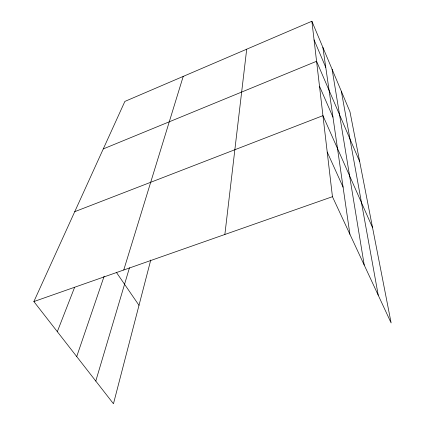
<?xml version="1.0" encoding="UTF-8"?>
<svg xmlns="http://www.w3.org/2000/svg" width="425" height="425" viewBox="0 0 425 425"><rect width="100%" height="100%" fill="white"/><g stroke="black" fill="none" stroke-linecap="round" stroke-linejoin="round"><path stroke-width="0.64" d="M224.867 234.478L246.702 49.188M150.748 260.047L113.464 403.75L33.873 301.564L124.87 101.421L311.881 21.25L349.972 111.775L391.127 322.957L332.446 196.695L311.881 21.25M95.784 381.055L129.476 267.734M123.755 269.992L183.218 76.404M76.718 356.575L104.157 276.176M57.317 331.665L74.582 287.39M103.275 148.92L316.572 61.274L359.672 161.553M74.742 211.671L322.947 115.653L372.555 227.641M33.873 301.564L332.446 196.695M116.455 272.462L139.002 305.32M327.213 152.054L343.081 187.127M319.494 86.227L332.956 117.119M314.059 39.849L325.768 67.4M341.317 91.205L378.229 295.2M332.106 69.317L364.225 265.078M322.873 47.366L349.892 234.239"/></g></svg>
